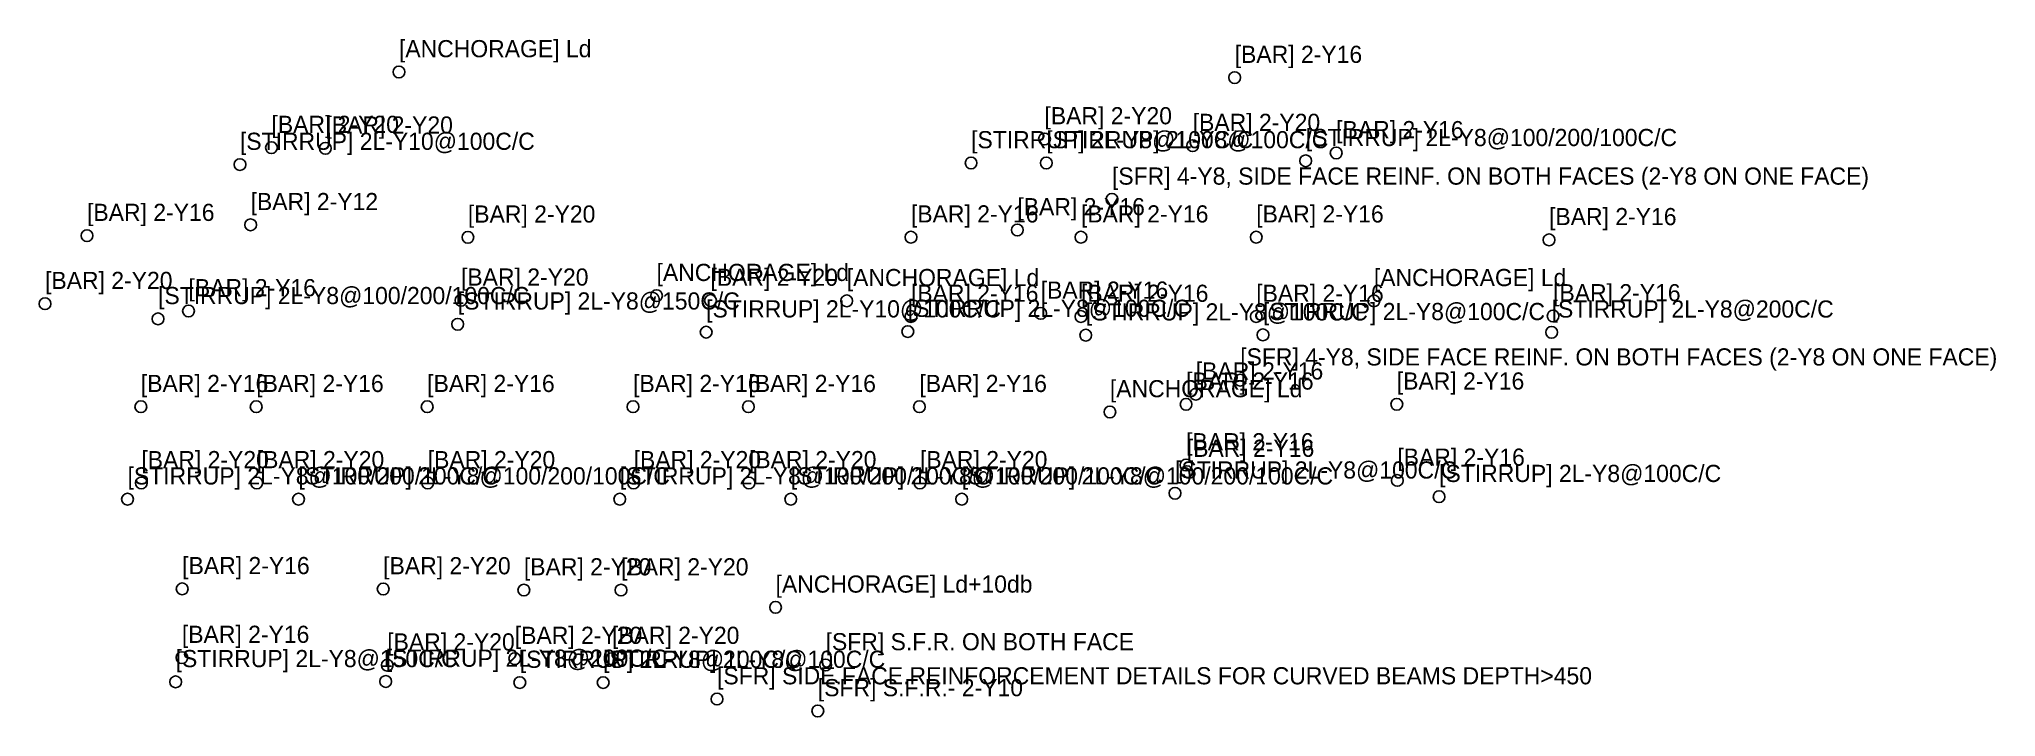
# Model space of a CAD drawing. Header units: metres. Extents: x 2848 to 42774, y 8888 to 22705.
import ezdxf

# ---------------------------------------------------------------- set-up
doc = ezdxf.new("R2010")
doc.units = ezdxf.units.M
doc.layers.add('DEBUG_ENGINEERING_ANNOTATIONS', color=7, linetype='Continuous')

msp = doc.modelspace()

# ---------------------------------------------------------------- linework, layer by layer
at = {"layer": 'DEBUG_ENGINEERING_ANNOTATIONS'}
for centre in [(10189.8, 22035.9), (27242.6, 21920.6), (23361.4, 20668.6), (23361.4, 20668.6), (23361.4, 20668.6), (23361.4, 20668.6), (7588.6, 20493.1), (7588.6, 20493.1), (7588.6, 20493.1), (7588.6, 20493.1), (8689.4, 20479.4), (8689.4, 20479.4), (8689.4, 20479.4), (26385.4, 20532.8), (26385.4, 20532.8), (26385.4, 20532.8), (29313.4, 20385.1), (29313.4, 20385.1), (29313.4, 20385.1), (6945.3, 20147.6), (21864.1, 20180.3), (23397.9, 20180.3), (28691.6, 20224.5), (24738.1, 19438), (24738.1, 19438), (24738.1, 19438), (3825.2, 18698.3), (3825.2, 18698.3), (3825.2, 18698.3), (7162.6, 18919.1), (7162.6, 18919.1), (7162.6, 18919.1), (7162.6, 18919.1), (11596.4, 18664.6), (11596.4, 18664.6), (20636.3, 18666.9), (20636.3, 18666.9), (22808.3, 18814.4), (22808.3, 18814.4), (24105.1, 18666.9), (24105.1, 18666.9), (27681.8, 18666.9), (27681.8, 18666.9), (33657, 18612.7), (33657, 18612.7), (15446.1, 17474), (2968, 17310.5), (2968, 17310.5), (2968, 17310.5), (2968, 17310.5), (5895.9, 17162.8), (5895.9, 17162.8), (5895.9, 17162.8), (5895.9, 17162.8), (11455.7, 17379.4), (11455.7, 17379.4), (11455.7, 17379.4), (16546.7, 17375.5), (16546.7, 17375.5), (16546.7, 17375.5), (19326.7, 17369.2), (20636.3, 17049.1), (20636.3, 17049.1), (23284.8, 17112.8), (23284.8, 17112.8), (23284.8, 17112.8), (24105.1, 17049.1), (24105.1, 17049.1), (27681.8, 17049.1), (27681.8, 17049.1), (30082.4, 17369.2), (33739.4, 17059.7), (33739.4, 17059.7), (5274.2, 17002.2), (11389.4, 16891.7), (16458.5, 16730.6), (20572.6, 16742.7), (24204, 16668.7), (27819.2, 16676.1), (33709.3, 16727.9), (26448.3, 15465), (27355.6, 15751.1), (4923.3, 15210.1), (4923.3, 15210.1), (7277.3, 15210.1), (7277.3, 15210.1), (7277.3, 15210.1), (10766.1, 15210.1), (14966.9, 15210.1), (17321, 15210.1), (20809.8, 15210.1), (24696.2, 15103.4), (26251.2, 15259.2), (30550.2, 15260.5), (26249.5, 14021.4), (26265, 13888.1), (4934.1, 13657.1), (4934.1, 13657.1), (7288.1, 13657.1), (7288.1, 13657.1), (7288.1, 13657.1), (10776.9, 13657.1), (14977.7, 13657.1), (17331.8, 13657.1), (20820.6, 13657.1), (30561, 13707.5), (4651.9, 13325.3), (8140.7, 13325.3), (14695.6, 13325.3), (18184.4, 13325.3), (21673.2, 13325.3), (26024.9, 13446), (31413.7, 13375.7), (5767.1, 11496.9), (9868.3, 11493.4), (12738.9, 11471.7), (14721.3, 11471.7), (17874.6, 11120), (5760.7, 10095.7), (9950.6, 9940.5), (12553, 10074.9), (12553, 10074.9), (12553, 10074.9), (14535.4, 10074.9), (14535.4, 10074.9), (18895.4, 9945.1), (5633, 9600.8), (9920.5, 9608.6), (12656.1, 9586.6), (14356.6, 9586.6), (16679.9, 9250.1), (18736.3, 9007.7)]:
    msp.add_circle(centre, 120, dxfattribs=at)

# ---------------------------------------------------------------- texts
for s, p in [('[ANCHORAGE] Ld', (10189.8, 22335.9)), ('[BAR] 2-Y16', (27242.6, 22220.6)), ('[BAR] 2-Y20', (7588.6, 20793.1)), ('[BAR] 2-Y20', (7588.6, 20793.1)), ('[BAR] 2-Y20', (7588.6, 20793.1)), ('[BAR] 2-Y20', (7588.6, 20793.1)), ('[BAR] 2-Y20', (23361.4, 20968.6)), ('[BAR] 2-Y20', (23361.4, 20968.6)), ('[BAR] 2-Y20', (23361.4, 20968.6)), ('[BAR] 2-Y20', (23361.4, 20968.6)), ('[BAR] 2-Y20', (26385.4, 20832.8)), ('[BAR] 2-Y20', (26385.4, 20832.8)), ('[BAR] 2-Y20', (26385.4, 20832.8)), ('[STIRRUP] 2L-Y10@100C/C', (6945.3, 20447.6)), ('[BAR] 2-Y20', (8689.4, 20779.4)), ('[BAR] 2-Y20', (8689.4, 20779.4)), ('[BAR] 2-Y20', (8689.4, 20779.4)), ('[STIRRUP] 2L-Y8@100C/C', (21864.1, 20480.3)), ('[STIRRUP] 2L-Y8@100C/C', (23397.9, 20480.3)), ('[STIRRUP] 2L-Y8@100/200/100C/C', (28691.6, 20524.5)), ('[BAR] 2-Y16', (29313.4, 20685.1)), ('[BAR] 2-Y16', (29313.4, 20685.1)), ('[BAR] 2-Y16', (29313.4, 20685.1)), ('[SFR] 4-Y8, SIDE FACE REINF. ON BOTH FACES (2-Y8 ON ONE FACE)', (24738.1, 19738)), ('[SFR] 4-Y8, SIDE FACE REINF. ON BOTH FACES (2-Y8 ON ONE FACE)', (24738.1, 19738)), ('[SFR] 4-Y8, SIDE FACE REINF. ON BOTH FACES (2-Y8 ON ONE FACE)', (24738.1, 19738)), ('[BAR] 2-Y12', (7162.6, 19219.1)), ('[BAR] 2-Y12', (7162.6, 19219.1)), ('[BAR] 2-Y12', (7162.6, 19219.1)), ('[BAR] 2-Y12', (7162.6, 19219.1)), ('[BAR] 2-Y16', (3825.2, 18998.3)), ('[BAR] 2-Y16', (3825.2, 18998.3)), ('[BAR] 2-Y16', (3825.2, 18998.3)), ('[BAR] 2-Y20', (11596.4, 18964.6)), ('[BAR] 2-Y20', (11596.4, 18964.6)), ('[BAR] 2-Y16', (20636.3, 18966.9)), ('[BAR] 2-Y16', (20636.3, 18966.9)), ('[BAR] 2-Y16', (22808.3, 19114.4)), ('[BAR] 2-Y16', (22808.3, 19114.4)), ('[BAR] 2-Y16', (24105.1, 18966.9)), ('[BAR] 2-Y16', (24105.1, 18966.9)), ('[BAR] 2-Y16', (27681.8, 18966.9)), ('[BAR] 2-Y16', (27681.8, 18966.9)), ('[BAR] 2-Y16', (33657, 18912.7)), ('[BAR] 2-Y16', (33657, 18912.7)), ('[BAR] 2-Y20', (2968, 17610.5)), ('[BAR] 2-Y20', (2968, 17610.5)), ('[BAR] 2-Y20', (2968, 17610.5)), ('[BAR] 2-Y20', (2968, 17610.5)), ('[BAR] 2-Y20', (11455.7, 17679.4)), ('[BAR] 2-Y20', (11455.7, 17679.4)), ('[BAR] 2-Y20', (11455.7, 17679.4)), ('[ANCHORAGE] Ld', (15446.1, 17774)), ('[BAR] 2-Y20', (16546.7, 17675.5)), ('[BAR] 2-Y20', (16546.7, 17675.5)), ('[BAR] 2-Y20', (16546.7, 17675.5)), ('[ANCHORAGE] Ld', (19326.7, 17669.2)), ('[ANCHORAGE] Ld', (30082.4, 17669.2)), ('[STIRRUP] 2L-Y8@100/200/100C/C', (5274.2, 17302.2)), ('[BAR] 2-Y16', (5895.9, 17462.8)), ('[BAR] 2-Y16', (5895.9, 17462.8)), ('[BAR] 2-Y16', (5895.9, 17462.8)), ('[BAR] 2-Y16', (5895.9, 17462.8)), ('[BAR] 2-Y16', (20636.3, 17349.1)), ('[BAR] 2-Y16', (20636.3, 17349.1)), ('[BAR] 2-Y16', (23284.8, 17412.8)), ('[BAR] 2-Y16', (23284.8, 17412.8)), ('[BAR] 2-Y16', (23284.8, 17412.8)), ('[BAR] 2-Y16', (24105.1, 17349.1)), ('[BAR] 2-Y16', (24105.1, 17349.1)), ('[BAR] 2-Y16', (27681.8, 17349.1)), ('[BAR] 2-Y16', (27681.8, 17349.1)), ('[BAR] 2-Y16', (33739.4, 17359.7)), ('[BAR] 2-Y16', (33739.4, 17359.7)), ('[STIRRUP] 2L-Y8@150C/C', (11389.4, 17191.7)), ('[STIRRUP] 2L-Y10@100C/C', (16458.5, 17030.6)), ('[STIRRUP] 2L-Y8@100C/C', (20572.6, 17042.7)), ('[STIRRUP] 2L-Y8@100C/C', (24204, 16968.7)), ('[STIRRUP] 2L-Y8@100C/C', (27819.2, 16976.1)), ('[STIRRUP] 2L-Y8@200C/C', (33709.3, 17027.9)), ('[SFR] 4-Y8, SIDE FACE REINF. ON BOTH FACES (2-Y8 ON ONE FACE)', (27355.6, 16051.1)), ('[BAR] 2-Y16', (26448.3, 15765)), ('[BAR] 2-Y16', (4923.3, 15510.1)), ('[BAR] 2-Y16', (4923.3, 15510.1)), ('[BAR] 2-Y16', (7277.3, 15510.1)), ('[BAR] 2-Y16', (7277.3, 15510.1)), ('[BAR] 2-Y16', (7277.3, 15510.1)), ('[BAR] 2-Y16', (10766.1, 15510.1)), ('[BAR] 2-Y16', (14966.9, 15510.1)), ('[BAR] 2-Y16', (17321, 15510.1)), ('[BAR] 2-Y16', (20809.8, 15510.1)), ('[ANCHORAGE] Ld', (24696.2, 15403.4)), ('[BAR] 2-Y16', (26251.2, 15559.2)), ('[BAR] 2-Y16', (30550.2, 15560.5)), ('[BAR] 2-Y16', (26249.5, 14321.4)), ('[BAR] 2-Y16', (26265, 14188.1)), ('[BAR] 2-Y16', (30561, 14007.5)), ('[STIRRUP] 2L-Y8@100/200/100C/C', (4651.9, 13625.3)), ('[BAR] 2-Y20', (4934.1, 13957.1)), ('[BAR] 2-Y20', (4934.1, 13957.1)), ('[BAR] 2-Y20', (7288.1, 13957.1)), ('[BAR] 2-Y20', (7288.1, 13957.1)), ('[BAR] 2-Y20', (7288.1, 13957.1)), ('[STIRRUP] 2L-Y8@100/200/100C/C', (8140.7, 13625.3)), ('[BAR] 2-Y20', (10776.9, 13957.1)), ('[STIRRUP] 2L-Y8@100/200/100C/C', (14695.6, 13625.3)), ('[BAR] 2-Y20', (14977.7, 13957.1)), ('[BAR] 2-Y20', (17331.8, 13957.1)), ('[STIRRUP] 2L-Y8@100/200/100C/C', (18184.4, 13625.3)), ('[BAR] 2-Y20', (20820.6, 13957.1)), ('[STIRRUP] 2L-Y8@100/200/100C/C', (21673.2, 13625.3)), ('[STIRRUP] 2L-Y8@100C/C', (26024.9, 13746)), ('[STIRRUP] 2L-Y8@100C/C', (31413.7, 13675.7)), ('[BAR] 2-Y16', (5767.1, 11796.9)), ('[BAR] 2-Y20', (9868.3, 11793.4)), ('[BAR] 2-Y20', (12738.9, 11771.7)), ('[BAR] 2-Y20', (14721.3, 11771.7)), ('[ANCHORAGE] Ld+10db', (17874.6, 11420)), ('[BAR] 2-Y16', (5760.7, 10395.7)), ('[BAR] 2-Y20', (9950.6, 10240.5)), ('[BAR] 2-Y20', (12553, 10374.9)), ('[BAR] 2-Y20', (12553, 10374.9)), ('[BAR] 2-Y20', (12553, 10374.9)), ('[BAR] 2-Y20', (14535.4, 10374.9)), ('[BAR] 2-Y20', (14535.4, 10374.9)), ('[SFR] S.F.R. ON BOTH FACE', (18895.4, 10245.1)), ('[STIRRUP] 2L-Y8@150C/C', (5633, 9900.8)), ('[STIRRUP] 2L-Y8@200C/C', (9920.5, 9908.6)), ('[STIRRUP] 2L-Y8@100C/C', (12656.1, 9886.6)), ('[STIRRUP] 2L-Y8@100C/C', (14356.6, 9886.6)), ('[SFR] SIDE.FACE.REINFORCEMENT DETAILS FOR CURVED BEAMS DEPTH>450', (16679.9, 9550.1)), ('[SFR] S.F.R.- 2-Y10', (18736.3, 9307.7))]:
    msp.add_text(s, height=350, dxfattribs=at).set_placement(p)

doc.saveas('drawing.dxf')
